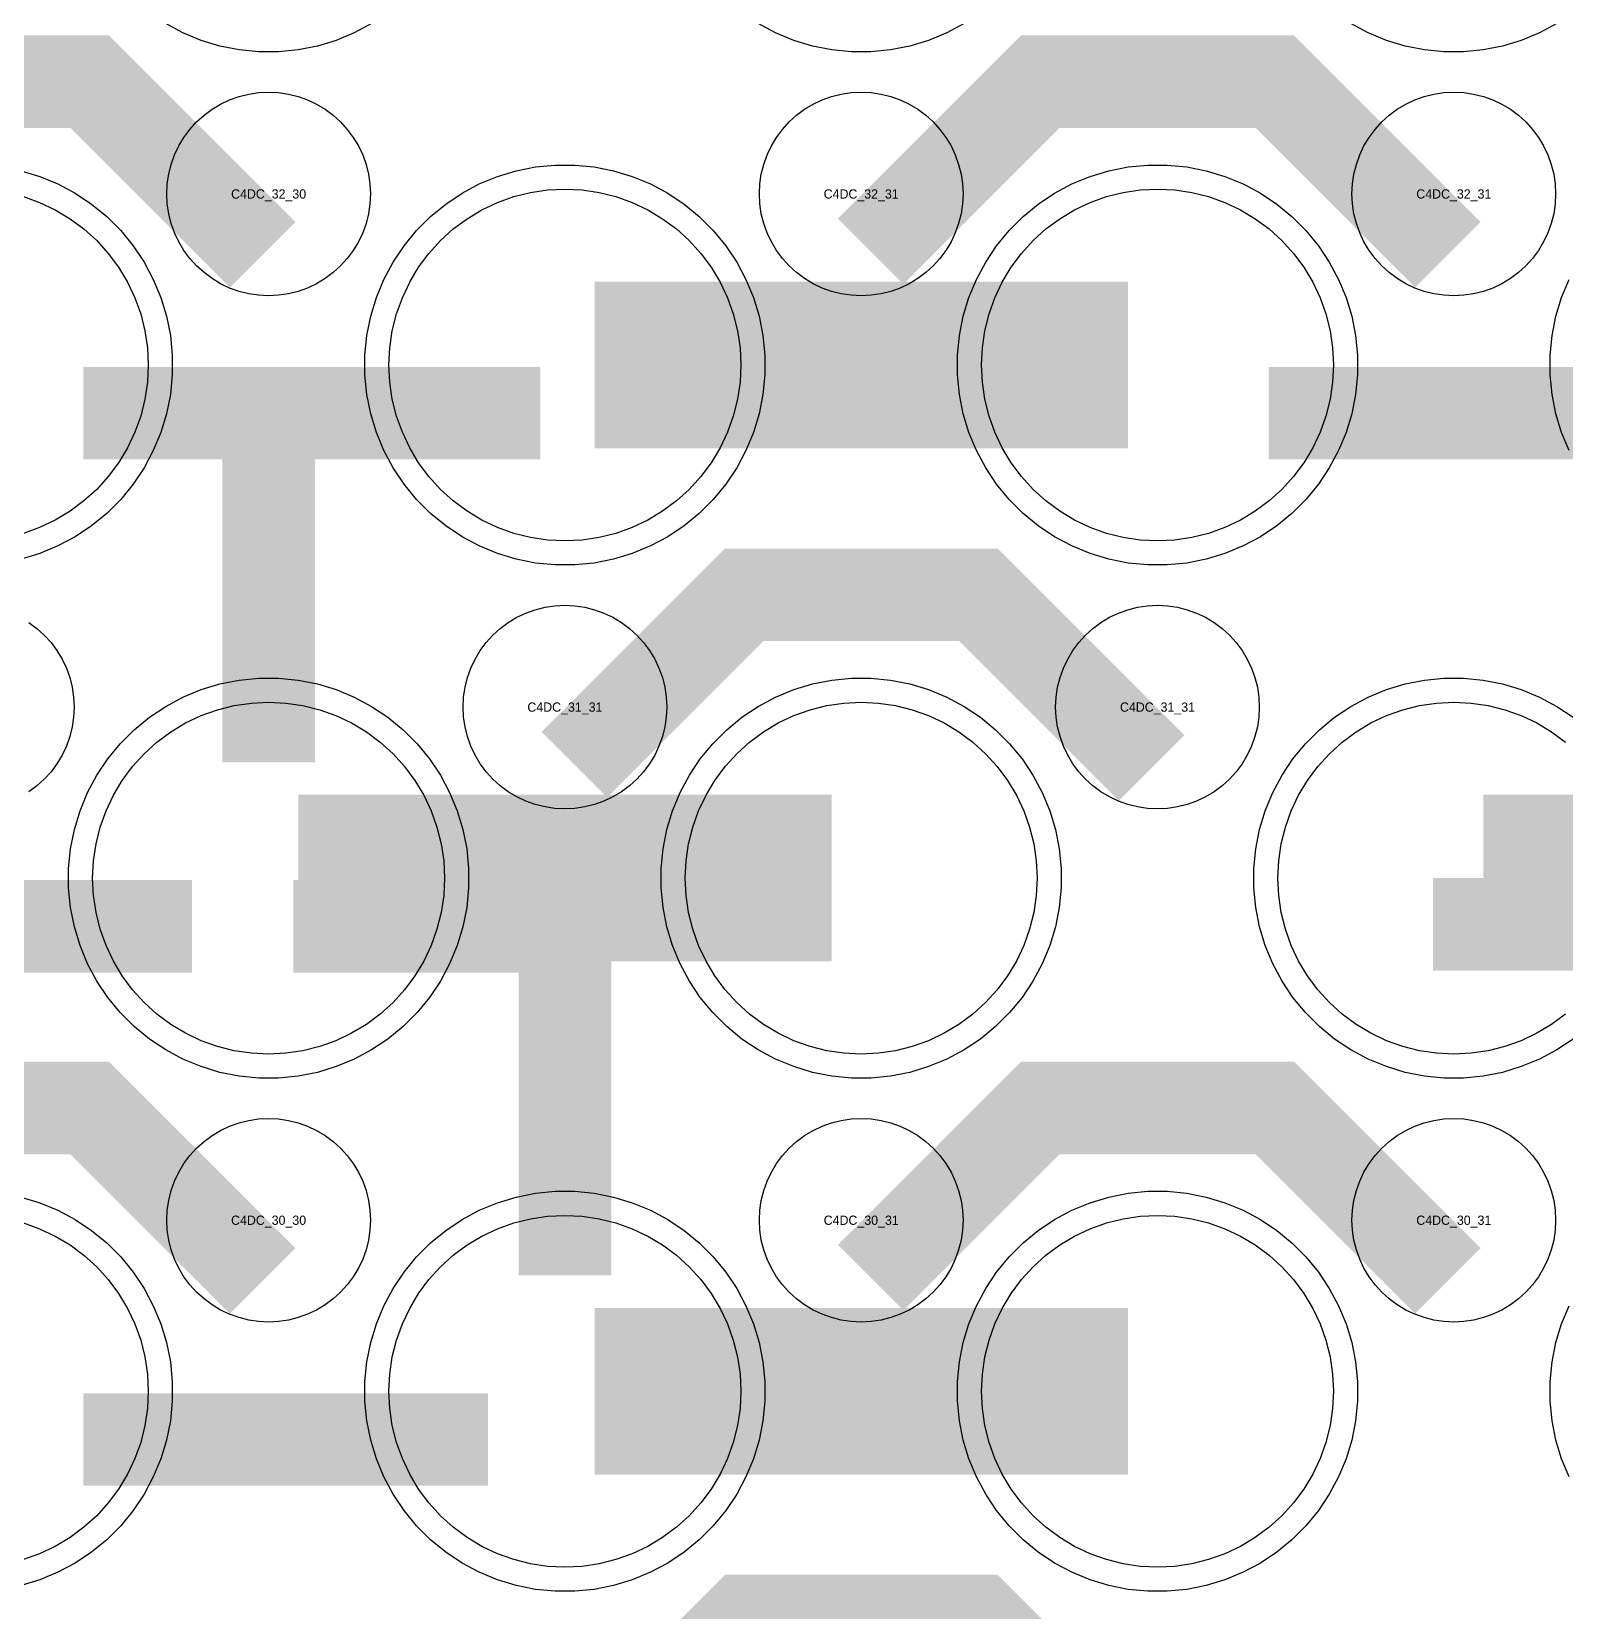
# Model space of a CAD drawing. Extents: x -11880 to 11880, y -14992 to 14992.
# Drawn here: x -2224 to -1809.9, y -10742.1 to -10315.5 of the extents above; entities that cross this region are included whole.
import ezdxf
from ezdxf.enums import TextEntityAlignment as Align

# ---------------------------------------------------------------- set-up
doc = ezdxf.new("R2010")
doc.units = 0
doc.header["$MEASUREMENT"] = 0
for name, color, linetype in [('GDS_775_DT_237', 138, 'CONTINUOUS'), ('RDL1_FS', 34, 'CONTINUOUS'), ('RDL_BS', 160, 'CONTINUOUS')]:
    doc.layers.add(name, color=color, linetype=linetype)

msp = doc.modelspace()

# ---------------------------------------------------------------- linework, layer by layer
at = {"layer": 'RDL1_FS'}
for points in [[(-2226.209, -10360.051), (-2221.819, -10361.623), (-2217.605, -10363.615), (-2213.605, -10366.013), (-2209.86, -10368.791), (-2206.406, -10371.921), (-2203.276, -10375.375), (-2200.498, -10379.12), (-2198.1, -10383.12), (-2196.108, -10387.334), (-2194.536, -10391.724), (-2193.404, -10396.247), (-2192.72, -10400.858), (-2192.491, -10405.515), (-2192.72, -10410.172), (-2193.404, -10414.783), (-2194.536, -10419.306), (-2196.108, -10423.696), (-2198.1, -10427.91), (-2200.498, -10431.91), (-2203.276, -10435.655), (-2206.406, -10439.109), (-2209.86, -10442.239), (-2213.605, -10445.017), (-2217.605, -10447.415), (-2221.819, -10449.407), (-2226.209, -10450.979)], [(-1809.86, -10580.804), (-1813.605, -10583.582), (-1817.605, -10585.98), (-1821.819, -10587.972), (-1826.209, -10589.544), (-1830.732, -10590.676), (-1835.343, -10591.36), (-1840, -10591.589), (-1844.657, -10591.36), (-1849.268, -10590.676), (-1853.791, -10589.544), (-1858.181, -10587.972), (-1862.395, -10585.98), (-1866.395, -10583.582), (-1870.14, -10580.804), (-1873.594, -10577.674), (-1876.724, -10574.22), (-1879.502, -10570.475), (-1881.9, -10566.475), (-1883.892, -10562.261), (-1885.464, -10557.871), (-1886.596, -10553.348), (-1887.28, -10548.737), (-1887.509, -10544.08), (-1887.28, -10539.423), (-1886.596, -10534.812), (-1885.464, -10530.289), (-1883.892, -10525.899), (-1881.9, -10521.685), (-1879.502, -10517.685), (-1876.724, -10513.94), (-1873.594, -10510.486), (-1870.14, -10507.356), (-1866.395, -10504.578), (-1862.395, -10502.18), (-1858.181, -10500.188), (-1853.791, -10498.616), (-1849.268, -10497.484), (-1844.657, -10496.8), (-1840, -10496.571), (-1835.343, -10496.8), (-1830.732, -10497.484), (-1826.209, -10498.616), (-1821.819, -10500.188), (-1817.605, -10502.18), (-1813.605, -10504.578), (-1809.86, -10507.356)], [(-2226.209, -10637.176), (-2221.819, -10638.748), (-2217.605, -10640.74), (-2213.605, -10643.138), (-2209.86, -10645.916), (-2206.406, -10649.046), (-2203.276, -10652.5), (-2200.498, -10656.245), (-2198.1, -10660.245), (-2196.108, -10664.459), (-2194.536, -10668.849), (-2193.404, -10673.372), (-2192.72, -10677.983), (-2192.491, -10682.64), (-2192.72, -10687.297), (-2193.404, -10691.908), (-2194.536, -10696.431), (-2196.108, -10700.821), (-2198.1, -10705.035), (-2200.498, -10709.035), (-2203.276, -10712.78), (-2206.406, -10716.234), (-2209.86, -10719.364), (-2213.605, -10722.142), (-2217.605, -10724.54), (-2221.819, -10726.532), (-2226.209, -10728.104)]]:
    msp.add_lwpolyline(points, dxfattribs=at)
for points in [[(-2080, -10453.024), (-2084.657, -10452.795), (-2089.268, -10452.111), (-2093.791, -10450.979), (-2098.181, -10449.407), (-2102.395, -10447.415), (-2106.395, -10445.017), (-2110.14, -10442.239), (-2113.594, -10439.109), (-2116.724, -10435.655), (-2119.502, -10431.91), (-2121.9, -10427.91), (-2123.892, -10423.696), (-2125.464, -10419.306), (-2126.596, -10414.783), (-2127.28, -10410.172), (-2127.509, -10405.515), (-2127.28, -10400.858), (-2126.596, -10396.247), (-2125.464, -10391.724), (-2123.892, -10387.334), (-2121.9, -10383.12), (-2119.502, -10379.12), (-2116.724, -10375.375), (-2113.594, -10371.921), (-2110.14, -10368.791), (-2106.395, -10366.013), (-2102.395, -10363.615), (-2098.181, -10361.623), (-2093.791, -10360.051), (-2089.268, -10358.919), (-2084.657, -10358.235), (-2080, -10358.006), (-2075.343, -10358.235), (-2070.732, -10358.919), (-2066.209, -10360.051), (-2061.819, -10361.623), (-2057.605, -10363.615), (-2053.605, -10366.013), (-2049.86, -10368.791), (-2046.406, -10371.921), (-2043.276, -10375.375), (-2040.498, -10379.12), (-2038.1, -10383.12), (-2036.108, -10387.334), (-2034.536, -10391.724), (-2033.404, -10396.247), (-2032.72, -10400.858), (-2032.491, -10405.515), (-2032.72, -10410.172), (-2033.404, -10414.783), (-2034.536, -10419.306), (-2036.108, -10423.696), (-2038.1, -10427.91), (-2040.498, -10431.91), (-2043.276, -10435.655), (-2046.406, -10439.109), (-2049.86, -10442.239), (-2053.605, -10445.017), (-2057.605, -10447.415), (-2061.819, -10449.407), (-2066.209, -10450.979), (-2070.732, -10452.111), (-2075.343, -10452.795)], [(-1920, -10453.024), (-1924.657, -10452.795), (-1929.268, -10452.111), (-1933.791, -10450.979), (-1938.181, -10449.407), (-1942.395, -10447.415), (-1946.395, -10445.017), (-1950.14, -10442.239), (-1953.594, -10439.109), (-1956.724, -10435.655), (-1959.502, -10431.91), (-1961.9, -10427.91), (-1963.892, -10423.696), (-1965.464, -10419.306), (-1966.596, -10414.783), (-1967.28, -10410.172), (-1967.509, -10405.515), (-1967.28, -10400.858), (-1966.596, -10396.247), (-1965.464, -10391.724), (-1963.892, -10387.334), (-1961.9, -10383.12), (-1959.502, -10379.12), (-1956.724, -10375.375), (-1953.594, -10371.921), (-1950.14, -10368.791), (-1946.395, -10366.013), (-1942.395, -10363.615), (-1938.181, -10361.623), (-1933.791, -10360.051), (-1929.268, -10358.919), (-1924.657, -10358.235), (-1920, -10358.006), (-1915.343, -10358.235), (-1910.732, -10358.919), (-1906.209, -10360.051), (-1901.819, -10361.623), (-1897.605, -10363.615), (-1893.605, -10366.013), (-1889.86, -10368.791), (-1886.406, -10371.921), (-1883.276, -10375.375), (-1880.498, -10379.12), (-1878.1, -10383.12), (-1876.108, -10387.334), (-1874.536, -10391.724), (-1873.404, -10396.247), (-1872.72, -10400.858), (-1872.491, -10405.515), (-1872.72, -10410.172), (-1873.404, -10414.783), (-1874.536, -10419.306), (-1876.108, -10423.696), (-1878.1, -10427.91), (-1880.498, -10431.91), (-1883.276, -10435.655), (-1886.406, -10439.109), (-1889.86, -10442.239), (-1893.605, -10445.017), (-1897.605, -10447.415), (-1901.819, -10449.407), (-1906.209, -10450.979), (-1910.732, -10452.111), (-1915.343, -10452.795)], [(-2160, -10591.589), (-2164.657, -10591.36), (-2169.268, -10590.676), (-2173.791, -10589.544), (-2178.181, -10587.972), (-2182.395, -10585.98), (-2186.395, -10583.582), (-2190.14, -10580.804), (-2193.594, -10577.674), (-2196.724, -10574.22), (-2199.502, -10570.475), (-2201.9, -10566.475), (-2203.892, -10562.261), (-2205.464, -10557.871), (-2206.596, -10553.348), (-2207.28, -10548.737), (-2207.509, -10544.08), (-2207.28, -10539.423), (-2206.596, -10534.812), (-2205.464, -10530.289), (-2203.892, -10525.899), (-2201.9, -10521.685), (-2199.502, -10517.685), (-2196.724, -10513.94), (-2193.594, -10510.486), (-2190.14, -10507.356), (-2186.395, -10504.578), (-2182.395, -10502.18), (-2178.181, -10500.188), (-2173.791, -10498.616), (-2169.268, -10497.484), (-2164.657, -10496.8), (-2160, -10496.571), (-2155.343, -10496.8), (-2150.732, -10497.484), (-2146.209, -10498.616), (-2141.819, -10500.188), (-2137.605, -10502.18), (-2133.605, -10504.578), (-2129.86, -10507.356), (-2126.406, -10510.486), (-2123.276, -10513.94), (-2120.498, -10517.685), (-2118.1, -10521.685), (-2116.108, -10525.899), (-2114.536, -10530.289), (-2113.404, -10534.812), (-2112.72, -10539.423), (-2112.491, -10544.08), (-2112.72, -10548.737), (-2113.404, -10553.348), (-2114.536, -10557.871), (-2116.108, -10562.261), (-2118.1, -10566.475), (-2120.498, -10570.475), (-2123.276, -10574.22), (-2126.406, -10577.674), (-2129.86, -10580.804), (-2133.605, -10583.582), (-2137.605, -10585.98), (-2141.819, -10587.972), (-2146.209, -10589.544), (-2150.732, -10590.676), (-2155.343, -10591.36)], [(-2000, -10591.589), (-2004.657, -10591.36), (-2009.268, -10590.676), (-2013.791, -10589.544), (-2018.181, -10587.972), (-2022.395, -10585.98), (-2026.395, -10583.582), (-2030.14, -10580.804), (-2033.594, -10577.674), (-2036.724, -10574.22), (-2039.502, -10570.475), (-2041.9, -10566.475), (-2043.892, -10562.261), (-2045.464, -10557.871), (-2046.596, -10553.348), (-2047.28, -10548.737), (-2047.509, -10544.08), (-2047.28, -10539.423), (-2046.596, -10534.812), (-2045.464, -10530.289), (-2043.892, -10525.899), (-2041.9, -10521.685), (-2039.502, -10517.685), (-2036.724, -10513.94), (-2033.594, -10510.486), (-2030.14, -10507.356), (-2026.395, -10504.578), (-2022.395, -10502.18), (-2018.181, -10500.188), (-2013.791, -10498.616), (-2009.268, -10497.484), (-2004.657, -10496.8), (-2000, -10496.571), (-1995.343, -10496.8), (-1990.732, -10497.484), (-1986.209, -10498.616), (-1981.819, -10500.188), (-1977.605, -10502.18), (-1973.605, -10504.578), (-1969.86, -10507.356), (-1966.406, -10510.486), (-1963.276, -10513.94), (-1960.498, -10517.685), (-1958.1, -10521.685), (-1956.108, -10525.899), (-1954.536, -10530.289), (-1953.404, -10534.812), (-1952.72, -10539.423), (-1952.491, -10544.08), (-1952.72, -10548.737), (-1953.404, -10553.348), (-1954.536, -10557.871), (-1956.108, -10562.261), (-1958.1, -10566.475), (-1960.498, -10570.475), (-1963.276, -10574.22), (-1966.406, -10577.674), (-1969.86, -10580.804), (-1973.605, -10583.582), (-1977.605, -10585.98), (-1981.819, -10587.972), (-1986.209, -10589.544), (-1990.732, -10590.676), (-1995.343, -10591.36)], [(-2080, -10730.149), (-2084.657, -10729.92), (-2089.268, -10729.236), (-2093.791, -10728.104), (-2098.181, -10726.532), (-2102.395, -10724.54), (-2106.395, -10722.142), (-2110.14, -10719.364), (-2113.594, -10716.234), (-2116.724, -10712.78), (-2119.502, -10709.035), (-2121.9, -10705.035), (-2123.892, -10700.821), (-2125.464, -10696.431), (-2126.596, -10691.908), (-2127.28, -10687.297), (-2127.509, -10682.64), (-2127.28, -10677.983), (-2126.596, -10673.372), (-2125.464, -10668.849), (-2123.892, -10664.459), (-2121.9, -10660.245), (-2119.502, -10656.245), (-2116.724, -10652.5), (-2113.594, -10649.046), (-2110.14, -10645.916), (-2106.395, -10643.138), (-2102.395, -10640.74), (-2098.181, -10638.748), (-2093.791, -10637.176), (-2089.268, -10636.044), (-2084.657, -10635.36), (-2080, -10635.131), (-2075.343, -10635.36), (-2070.732, -10636.044), (-2066.209, -10637.176), (-2061.819, -10638.748), (-2057.605, -10640.74), (-2053.605, -10643.138), (-2049.86, -10645.916), (-2046.406, -10649.046), (-2043.276, -10652.5), (-2040.498, -10656.245), (-2038.1, -10660.245), (-2036.108, -10664.459), (-2034.536, -10668.849), (-2033.404, -10673.372), (-2032.72, -10677.983), (-2032.491, -10682.64), (-2032.72, -10687.297), (-2033.404, -10691.908), (-2034.536, -10696.431), (-2036.108, -10700.821), (-2038.1, -10705.035), (-2040.498, -10709.035), (-2043.276, -10712.78), (-2046.406, -10716.234), (-2049.86, -10719.364), (-2053.605, -10722.142), (-2057.605, -10724.54), (-2061.819, -10726.532), (-2066.209, -10728.104), (-2070.732, -10729.236), (-2075.343, -10729.92)], [(-1920, -10730.149), (-1924.657, -10729.92), (-1929.268, -10729.236), (-1933.791, -10728.104), (-1938.181, -10726.532), (-1942.395, -10724.54), (-1946.395, -10722.142), (-1950.14, -10719.364), (-1953.594, -10716.234), (-1956.724, -10712.78), (-1959.502, -10709.035), (-1961.9, -10705.035), (-1963.892, -10700.821), (-1965.464, -10696.431), (-1966.596, -10691.908), (-1967.28, -10687.297), (-1967.509, -10682.64), (-1967.28, -10677.983), (-1966.596, -10673.372), (-1965.464, -10668.849), (-1963.892, -10664.459), (-1961.9, -10660.245), (-1959.502, -10656.245), (-1956.724, -10652.5), (-1953.594, -10649.046), (-1950.14, -10645.916), (-1946.395, -10643.138), (-1942.395, -10640.74), (-1938.181, -10638.748), (-1933.791, -10637.176), (-1929.268, -10636.044), (-1924.657, -10635.36), (-1920, -10635.131), (-1915.343, -10635.36), (-1910.732, -10636.044), (-1906.209, -10637.176), (-1901.819, -10638.748), (-1897.605, -10640.74), (-1893.605, -10643.138), (-1889.86, -10645.916), (-1886.406, -10649.046), (-1883.276, -10652.5), (-1880.498, -10656.245), (-1878.1, -10660.245), (-1876.108, -10664.459), (-1874.536, -10668.849), (-1873.404, -10673.372), (-1872.72, -10677.983), (-1872.491, -10682.64), (-1872.72, -10687.297), (-1873.404, -10691.908), (-1874.536, -10696.431), (-1876.108, -10700.821), (-1878.1, -10705.035), (-1880.498, -10709.035), (-1883.276, -10712.78), (-1886.406, -10716.234), (-1889.86, -10719.364), (-1893.605, -10722.142), (-1897.605, -10724.54), (-1901.819, -10726.532), (-1906.209, -10728.104), (-1910.732, -10729.236), (-1915.343, -10729.92)]]:
    msp.add_lwpolyline(points, close=True, dxfattribs=at)
for points in [[(-2071.998, -10405.515, 45, 45, 0), (-1999.998, -10405.515, 45, 45, 0)], [(-1999.998, -10405.515, 45, 45, 0), (-1927.998, -10405.515, 45, 45, 0)], [(-2151.998, -10544.08, 45, 45, 0), (-2079.998, -10544.08, 45, 45, 0)], [(-2079.998, -10544.08, 45, 45, 0), (-2007.998, -10544.08, 45, 45, 0)], [(-1831.998, -10544.08, 45, 45, 0), (-1759.998, -10544.08, 45, 45, 0)], [(-2071.998, -10682.64, 45, 45, 0), (-1999.998, -10682.64, 45, 45, 0)], [(-1999.998, -10682.64, 45, 45, 0), (-1927.998, -10682.64, 45, 45, 0)]]:
    msp.add_lwpolyline(points, format="xyseb", dxfattribs=at)
at = {"layer": 'RDL_BS'}
for points in [[(-2132.223, -10313.333), (-2136.885, -10315.825), (-2141.795, -10317.856), (-2146.835, -10319.387), (-2152.062, -10320.433), (-2157.356, -10320.95), (-2162.644, -10320.95), (-2167.938, -10320.433), (-2173.165, -10319.387), (-2178.205, -10317.856), (-2183.115, -10315.825), (-2187.777, -10313.333)], [(-1972.223, -10313.333), (-1976.885, -10315.825), (-1981.795, -10317.856), (-1986.835, -10319.387), (-1992.062, -10320.433), (-1997.356, -10320.95), (-2002.644, -10320.95), (-2007.938, -10320.433), (-2013.165, -10319.387), (-2018.205, -10317.856), (-2023.115, -10315.825), (-2027.777, -10313.333)], [(-1812.223, -10313.333), (-1816.885, -10315.825), (-1821.795, -10317.856), (-1826.835, -10319.387), (-1832.062, -10320.433), (-1837.356, -10320.95), (-1842.644, -10320.95), (-1847.938, -10320.433), (-1853.165, -10319.387), (-1858.205, -10317.856), (-1863.115, -10315.825), (-1867.777, -10313.333)], [(-2226.835, -10353.078), (-2221.795, -10354.609), (-2216.885, -10356.64), (-2212.223, -10359.132), (-2207.809, -10362.079), (-2203.708, -10365.441), (-2199.926, -10369.223), (-2196.564, -10373.324), (-2193.617, -10377.738), (-2191.125, -10382.4), (-2189.094, -10387.31), (-2187.563, -10392.35), (-2186.517, -10397.577), (-2186, -10402.871), (-2186, -10408.159), (-2186.517, -10413.453), (-2187.563, -10418.68), (-2189.094, -10423.72), (-2191.125, -10428.63), (-2193.617, -10433.292), (-2196.564, -10437.706), (-2199.926, -10441.807), (-2203.708, -10445.589), (-2207.809, -10448.951), (-2212.223, -10451.898), (-2216.885, -10454.39), (-2221.795, -10456.421), (-2226.835, -10457.952)], [(-1808.875, -10428.63), (-1810.906, -10423.72), (-1812.437, -10418.68), (-1813.483, -10413.453), (-1814, -10408.159), (-1814, -10402.871), (-1813.483, -10397.577), (-1812.437, -10392.35), (-1810.906, -10387.31), (-1808.875, -10382.4)], [(-2224.72, -10475.035), (-2222.557, -10476.638), (-2220.558, -10478.45), (-2218.746, -10480.449), (-2217.143, -10482.612), (-2215.75, -10484.936), (-2214.598, -10487.373), (-2213.691, -10489.908), (-2213.034, -10492.527), (-2212.638, -10495.199), (-2212.506, -10497.892), (-2212.638, -10500.585), (-2213.034, -10503.257), (-2213.691, -10505.876), (-2214.598, -10508.411), (-2215.75, -10510.848), (-2217.143, -10513.172), (-2218.746, -10515.335), (-2220.558, -10517.334), (-2222.557, -10519.146), (-2224.72, -10520.749)], [(-1807.809, -10587.516), (-1812.223, -10590.463), (-1816.885, -10592.955), (-1821.795, -10594.986), (-1826.835, -10596.517), (-1832.062, -10597.563), (-1837.356, -10598.08), (-1842.644, -10598.08), (-1847.938, -10597.563), (-1853.165, -10596.517), (-1858.205, -10594.986), (-1863.115, -10592.955), (-1867.777, -10590.463), (-1872.191, -10587.516), (-1876.292, -10584.154), (-1880.074, -10580.372), (-1883.436, -10576.271), (-1886.383, -10571.857), (-1888.875, -10567.195), (-1890.906, -10562.285), (-1892.437, -10557.245), (-1893.483, -10552.018), (-1894, -10546.724), (-1894, -10541.436), (-1893.483, -10536.142), (-1892.437, -10530.915), (-1890.906, -10525.875), (-1888.875, -10520.965), (-1886.383, -10516.303), (-1883.436, -10511.889), (-1880.074, -10507.788), (-1876.292, -10504.006), (-1872.191, -10500.644), (-1867.777, -10497.697), (-1863.115, -10495.205), (-1858.205, -10493.174), (-1853.165, -10491.643), (-1847.938, -10490.597), (-1842.644, -10490.08), (-1837.356, -10490.08), (-1832.062, -10490.597), (-1826.835, -10491.643), (-1821.795, -10493.174), (-1816.885, -10495.205), (-1812.223, -10497.697), (-1807.809, -10500.644)], [(-2226.835, -10630.203), (-2221.795, -10631.734), (-2216.885, -10633.765), (-2212.223, -10636.257), (-2207.809, -10639.204), (-2203.708, -10642.566), (-2199.926, -10646.348), (-2196.564, -10650.449), (-2193.617, -10654.863), (-2191.125, -10659.525), (-2189.094, -10664.435), (-2187.563, -10669.475), (-2186.517, -10674.702), (-2186, -10679.996), (-2186, -10685.284), (-2186.517, -10690.578), (-2187.563, -10695.805), (-2189.094, -10700.845), (-2191.125, -10705.755), (-2193.617, -10710.417), (-2196.564, -10714.831), (-2199.926, -10718.932), (-2203.708, -10722.714), (-2207.809, -10726.076), (-2212.223, -10729.023), (-2216.885, -10731.515), (-2221.795, -10733.546), (-2226.835, -10735.077)], [(-1808.875, -10705.755), (-1810.906, -10700.845), (-1812.437, -10695.805), (-1813.483, -10690.578), (-1814, -10685.284), (-1814, -10679.996), (-1813.483, -10674.702), (-1812.437, -10669.475), (-1810.906, -10664.435), (-1808.875, -10659.525)]]:
    msp.add_lwpolyline(points, dxfattribs=at)
for points in [[(-2161.599, -10375.728, 25, 25, 0), (-2208.313, -10329.014, 25, 25, 0), (-2238.071, -10329.014, 25, 25, 0)], [(-1997.438, -10374.829, 25, 25, 0), (-1951.623, -10329.014, 25, 25, 0), (-1918.07, -10329.014, 25, 25, 0)], [(-1841.599, -10375.728, 25, 25, 0), (-1888.313, -10329.014, 25, 25, 0), (-1918.071, -10329.014, 25, 25, 0)], [(-2160, -10512.805, 25, 25, 0), (-2160, -10406.028, 25, 25, 0)], [(-2209.984, -10418.528, 25, 25, 0), (-2100.719, -10418.528, 25, 25, 0)], [(-2172.5, -10418.528, 25, 25, 0), (-2086.667, -10418.528, 25, 25, 0)], [(-2132.944, -10418.528, 25, 25, 0), (-2091.74, -10418.528, 25, 25, 0)], [(-1889.984, -10418.528, 25, 25, 0), (-1780.719, -10418.528, 25, 25, 0)], [(-2160, -10436.497, 25, 25, 0), (-2160, -10482.117, 25, 25, 0)], [(-2077.438, -10513.394, 25, 25, 0), (-2031.623, -10467.579, 25, 25, 0), (-1998.07, -10467.579, 25, 25, 0)], [(-1921.599, -10514.293, 25, 25, 0), (-1968.313, -10467.579, 25, 25, 0), (-1998.071, -10467.579, 25, 25, 0)], [(-2080, -10651.37, 25, 25, 0), (-2080, -10544.593, 25, 25, 0)], [(-2289.984, -10557.093, 25, 25, 0), (-2180.719, -10557.093, 25, 25, 0)], [(-2067.5, -10557.093, 25, 25, 0), (-2153.333, -10557.093, 25, 25, 0)], [(-2107.056, -10557.093, 25, 25, 0), (-2148.26, -10557.093, 25, 25, 0)], [(-1845.603, -10556.58, 25, 25, 0), (-1667.5, -10556.58, 25, 25, 0)], [(-2080, -10575.062, 25, 25, 0), (-2080, -10620.682, 25, 25, 0)], [(-2161.599, -10652.853, 25, 25, 0), (-2208.313, -10606.139, 25, 25, 0), (-2238.071, -10606.139, 25, 25, 0)], [(-1997.438, -10651.954, 25, 25, 0), (-1951.623, -10606.139, 25, 25, 0), (-1918.07, -10606.139, 25, 25, 0)], [(-1841.599, -10652.853, 25, 25, 0), (-1888.313, -10606.139, 25, 25, 0), (-1918.071, -10606.139, 25, 25, 0)], [(-2209.984, -10695.653, 25, 25, 0), (-2100.719, -10695.653, 25, 25, 0)], [(-2077.438, -10790.519, 25, 25, 0), (-2031.623, -10744.704, 25, 25, 0), (-1998.07, -10744.704, 25, 25, 0)], [(-1921.599, -10791.418, 25, 25, 0), (-1968.313, -10744.704, 25, 25, 0), (-1998.071, -10744.704, 25, 25, 0)]]:
    msp.add_lwpolyline(points, format="xyseb", dxfattribs=at)
for points in [[(-2160, -10386.821), (-2162.693, -10386.689), (-2165.365, -10386.293), (-2167.984, -10385.636), (-2170.519, -10384.729), (-2172.956, -10383.577), (-2175.28, -10382.184), (-2177.443, -10380.581), (-2179.442, -10378.769), (-2181.254, -10376.77), (-2182.857, -10374.607), (-2184.25, -10372.283), (-2185.402, -10369.846), (-2186.309, -10367.311), (-2186.966, -10364.692), (-2187.362, -10362.02), (-2187.494, -10359.327), (-2187.362, -10356.634), (-2186.966, -10353.962), (-2186.309, -10351.343), (-2185.402, -10348.808), (-2184.25, -10346.371), (-2182.857, -10344.047), (-2181.254, -10341.884), (-2179.442, -10339.885), (-2177.443, -10338.073), (-2175.28, -10336.47), (-2172.956, -10335.077), (-2170.519, -10333.925), (-2167.984, -10333.018), (-2165.365, -10332.361), (-2162.693, -10331.965), (-2160, -10331.833), (-2157.307, -10331.965), (-2154.635, -10332.361), (-2152.016, -10333.018), (-2149.481, -10333.925), (-2147.044, -10335.077), (-2144.72, -10336.47), (-2142.557, -10338.073), (-2140.558, -10339.885), (-2138.746, -10341.884), (-2137.143, -10344.047), (-2135.75, -10346.371), (-2134.598, -10348.808), (-2133.691, -10351.343), (-2133.034, -10353.962), (-2132.638, -10356.634), (-2132.506, -10359.327), (-2132.638, -10362.02), (-2133.034, -10364.692), (-2133.691, -10367.311), (-2134.598, -10369.846), (-2135.75, -10372.283), (-2137.143, -10374.607), (-2138.746, -10376.77), (-2140.558, -10378.769), (-2142.557, -10380.581), (-2144.72, -10382.184), (-2147.044, -10383.577), (-2149.481, -10384.729), (-2152.016, -10385.636), (-2154.635, -10386.293), (-2157.307, -10386.689)], [(-2000, -10386.821), (-2002.693, -10386.689), (-2005.365, -10386.293), (-2007.984, -10385.636), (-2010.519, -10384.729), (-2012.956, -10383.577), (-2015.28, -10382.184), (-2017.443, -10380.581), (-2019.442, -10378.769), (-2021.254, -10376.77), (-2022.857, -10374.607), (-2024.25, -10372.283), (-2025.402, -10369.846), (-2026.309, -10367.311), (-2026.966, -10364.692), (-2027.362, -10362.02), (-2027.494, -10359.327), (-2027.362, -10356.634), (-2026.966, -10353.962), (-2026.309, -10351.343), (-2025.402, -10348.808), (-2024.25, -10346.371), (-2022.857, -10344.047), (-2021.254, -10341.884), (-2019.442, -10339.885), (-2017.443, -10338.073), (-2015.28, -10336.47), (-2012.956, -10335.077), (-2010.519, -10333.925), (-2007.984, -10333.018), (-2005.365, -10332.361), (-2002.693, -10331.965), (-2000, -10331.833), (-1997.307, -10331.965), (-1994.635, -10332.361), (-1992.016, -10333.018), (-1989.481, -10333.925), (-1987.044, -10335.077), (-1984.72, -10336.47), (-1982.557, -10338.073), (-1980.558, -10339.885), (-1978.746, -10341.884), (-1977.143, -10344.047), (-1975.75, -10346.371), (-1974.598, -10348.808), (-1973.691, -10351.343), (-1973.034, -10353.962), (-1972.638, -10356.634), (-1972.506, -10359.327), (-1972.638, -10362.02), (-1973.034, -10364.692), (-1973.691, -10367.311), (-1974.598, -10369.846), (-1975.75, -10372.283), (-1977.143, -10374.607), (-1978.746, -10376.77), (-1980.558, -10378.769), (-1982.557, -10380.581), (-1984.72, -10382.184), (-1987.044, -10383.577), (-1989.481, -10384.729), (-1992.016, -10385.636), (-1994.635, -10386.293), (-1997.307, -10386.689)], [(-1840, -10386.821), (-1842.693, -10386.689), (-1845.365, -10386.293), (-1847.984, -10385.636), (-1850.519, -10384.729), (-1852.956, -10383.577), (-1855.28, -10382.184), (-1857.443, -10380.581), (-1859.442, -10378.769), (-1861.254, -10376.77), (-1862.857, -10374.607), (-1864.25, -10372.283), (-1865.402, -10369.846), (-1866.309, -10367.311), (-1866.966, -10364.692), (-1867.362, -10362.02), (-1867.494, -10359.327), (-1867.362, -10356.634), (-1866.966, -10353.962), (-1866.309, -10351.343), (-1865.402, -10348.808), (-1864.25, -10346.371), (-1862.857, -10344.047), (-1861.254, -10341.884), (-1859.442, -10339.885), (-1857.443, -10338.073), (-1855.28, -10336.47), (-1852.956, -10335.077), (-1850.519, -10333.925), (-1847.984, -10333.018), (-1845.365, -10332.361), (-1842.693, -10331.965), (-1840, -10331.833), (-1837.307, -10331.965), (-1834.635, -10332.361), (-1832.016, -10333.018), (-1829.481, -10333.925), (-1827.044, -10335.077), (-1824.72, -10336.47), (-1822.557, -10338.073), (-1820.558, -10339.885), (-1818.746, -10341.884), (-1817.143, -10344.047), (-1815.75, -10346.371), (-1814.598, -10348.808), (-1813.691, -10351.343), (-1813.034, -10353.962), (-1812.638, -10356.634), (-1812.506, -10359.327), (-1812.638, -10362.02), (-1813.034, -10364.692), (-1813.691, -10367.311), (-1814.598, -10369.846), (-1815.75, -10372.283), (-1817.143, -10374.607), (-1818.746, -10376.77), (-1820.558, -10378.769), (-1822.557, -10380.581), (-1824.72, -10382.184), (-1827.044, -10383.577), (-1829.481, -10384.729), (-1832.016, -10385.636), (-1834.635, -10386.293), (-1837.307, -10386.689)], [(-2082.644, -10459.515), (-2087.938, -10458.998), (-2093.165, -10457.952), (-2098.205, -10456.421), (-2103.115, -10454.39), (-2107.777, -10451.898), (-2112.191, -10448.951), (-2116.292, -10445.589), (-2120.074, -10441.807), (-2123.436, -10437.706), (-2126.383, -10433.292), (-2128.875, -10428.63), (-2130.906, -10423.72), (-2132.437, -10418.68), (-2133.483, -10413.453), (-2134, -10408.159), (-2134, -10402.871), (-2133.483, -10397.577), (-2132.437, -10392.35), (-2130.906, -10387.31), (-2128.875, -10382.4), (-2126.383, -10377.738), (-2123.436, -10373.324), (-2120.074, -10369.223), (-2116.292, -10365.441), (-2112.191, -10362.079), (-2107.777, -10359.132), (-2103.115, -10356.64), (-2098.205, -10354.609), (-2093.165, -10353.078), (-2087.938, -10352.032), (-2082.644, -10351.515), (-2077.356, -10351.515), (-2072.062, -10352.032), (-2066.835, -10353.078), (-2061.795, -10354.609), (-2056.885, -10356.64), (-2052.223, -10359.132), (-2047.809, -10362.079), (-2043.708, -10365.441), (-2039.926, -10369.223), (-2036.564, -10373.324), (-2033.617, -10377.738), (-2031.125, -10382.4), (-2029.094, -10387.31), (-2027.563, -10392.35), (-2026.517, -10397.577), (-2026, -10402.871), (-2026, -10408.159), (-2026.517, -10413.453), (-2027.563, -10418.68), (-2029.094, -10423.72), (-2031.125, -10428.63), (-2033.617, -10433.292), (-2036.564, -10437.706), (-2039.926, -10441.807), (-2043.708, -10445.589), (-2047.809, -10448.951), (-2052.223, -10451.898), (-2056.885, -10454.39), (-2061.795, -10456.421), (-2066.835, -10457.952), (-2072.062, -10458.998), (-2077.356, -10459.515)], [(-1922.644, -10459.515), (-1927.938, -10458.998), (-1933.165, -10457.952), (-1938.205, -10456.421), (-1943.115, -10454.39), (-1947.777, -10451.898), (-1952.191, -10448.951), (-1956.292, -10445.589), (-1960.074, -10441.807), (-1963.436, -10437.706), (-1966.383, -10433.292), (-1968.875, -10428.63), (-1970.906, -10423.72), (-1972.437, -10418.68), (-1973.483, -10413.453), (-1974, -10408.159), (-1974, -10402.871), (-1973.483, -10397.577), (-1972.437, -10392.35), (-1970.906, -10387.31), (-1968.875, -10382.4), (-1966.383, -10377.738), (-1963.436, -10373.324), (-1960.074, -10369.223), (-1956.292, -10365.441), (-1952.191, -10362.079), (-1947.777, -10359.132), (-1943.115, -10356.64), (-1938.205, -10354.609), (-1933.165, -10353.078), (-1927.938, -10352.032), (-1922.644, -10351.515), (-1917.356, -10351.515), (-1912.062, -10352.032), (-1906.835, -10353.078), (-1901.795, -10354.609), (-1896.885, -10356.64), (-1892.223, -10359.132), (-1887.809, -10362.079), (-1883.708, -10365.441), (-1879.926, -10369.223), (-1876.564, -10373.324), (-1873.617, -10377.738), (-1871.125, -10382.4), (-1869.094, -10387.31), (-1867.563, -10392.35), (-1866.517, -10397.577), (-1866, -10402.871), (-1866, -10408.159), (-1866.517, -10413.453), (-1867.563, -10418.68), (-1869.094, -10423.72), (-1871.125, -10428.63), (-1873.617, -10433.292), (-1876.564, -10437.706), (-1879.926, -10441.807), (-1883.708, -10445.589), (-1887.809, -10448.951), (-1892.223, -10451.898), (-1896.885, -10454.39), (-1901.795, -10456.421), (-1906.835, -10457.952), (-1912.062, -10458.998), (-1917.356, -10459.515)], [(-2080, -10525.386), (-2082.693, -10525.254), (-2085.365, -10524.858), (-2087.984, -10524.201), (-2090.519, -10523.294), (-2092.956, -10522.142), (-2095.28, -10520.749), (-2097.443, -10519.146), (-2099.442, -10517.334), (-2101.254, -10515.335), (-2102.857, -10513.172), (-2104.25, -10510.848), (-2105.402, -10508.411), (-2106.309, -10505.876), (-2106.966, -10503.257), (-2107.362, -10500.585), (-2107.494, -10497.892), (-2107.362, -10495.199), (-2106.966, -10492.527), (-2106.309, -10489.908), (-2105.402, -10487.373), (-2104.25, -10484.936), (-2102.857, -10482.612), (-2101.254, -10480.449), (-2099.442, -10478.45), (-2097.443, -10476.638), (-2095.28, -10475.035), (-2092.956, -10473.642), (-2090.519, -10472.49), (-2087.984, -10471.583), (-2085.365, -10470.926), (-2082.693, -10470.53), (-2080, -10470.398), (-2077.307, -10470.53), (-2074.635, -10470.926), (-2072.016, -10471.583), (-2069.481, -10472.49), (-2067.044, -10473.642), (-2064.72, -10475.035), (-2062.557, -10476.638), (-2060.558, -10478.45), (-2058.746, -10480.449), (-2057.143, -10482.612), (-2055.75, -10484.936), (-2054.598, -10487.373), (-2053.691, -10489.908), (-2053.034, -10492.527), (-2052.638, -10495.199), (-2052.506, -10497.892), (-2052.638, -10500.585), (-2053.034, -10503.257), (-2053.691, -10505.876), (-2054.598, -10508.411), (-2055.75, -10510.848), (-2057.143, -10513.172), (-2058.746, -10515.335), (-2060.558, -10517.334), (-2062.557, -10519.146), (-2064.72, -10520.749), (-2067.044, -10522.142), (-2069.481, -10523.294), (-2072.016, -10524.201), (-2074.635, -10524.858), (-2077.307, -10525.254)], [(-1920, -10525.386), (-1922.693, -10525.254), (-1925.365, -10524.858), (-1927.984, -10524.201), (-1930.519, -10523.294), (-1932.956, -10522.142), (-1935.28, -10520.749), (-1937.443, -10519.146), (-1939.442, -10517.334), (-1941.254, -10515.335), (-1942.857, -10513.172), (-1944.25, -10510.848), (-1945.402, -10508.411), (-1946.309, -10505.876), (-1946.966, -10503.257), (-1947.362, -10500.585), (-1947.494, -10497.892), (-1947.362, -10495.199), (-1946.966, -10492.527), (-1946.309, -10489.908), (-1945.402, -10487.373), (-1944.25, -10484.936), (-1942.857, -10482.612), (-1941.254, -10480.449), (-1939.442, -10478.45), (-1937.443, -10476.638), (-1935.28, -10475.035), (-1932.956, -10473.642), (-1930.519, -10472.49), (-1927.984, -10471.583), (-1925.365, -10470.926), (-1922.693, -10470.53), (-1920, -10470.398), (-1917.307, -10470.53), (-1914.635, -10470.926), (-1912.016, -10471.583), (-1909.481, -10472.49), (-1907.044, -10473.642), (-1904.72, -10475.035), (-1902.557, -10476.638), (-1900.558, -10478.45), (-1898.746, -10480.449), (-1897.143, -10482.612), (-1895.75, -10484.936), (-1894.598, -10487.373), (-1893.691, -10489.908), (-1893.034, -10492.527), (-1892.638, -10495.199), (-1892.506, -10497.892), (-1892.638, -10500.585), (-1893.034, -10503.257), (-1893.691, -10505.876), (-1894.598, -10508.411), (-1895.75, -10510.848), (-1897.143, -10513.172), (-1898.746, -10515.335), (-1900.558, -10517.334), (-1902.557, -10519.146), (-1904.72, -10520.749), (-1907.044, -10522.142), (-1909.481, -10523.294), (-1912.016, -10524.201), (-1914.635, -10524.858), (-1917.307, -10525.254)], [(-2162.644, -10598.08), (-2167.938, -10597.563), (-2173.165, -10596.517), (-2178.205, -10594.986), (-2183.115, -10592.955), (-2187.777, -10590.463), (-2192.191, -10587.516), (-2196.292, -10584.154), (-2200.074, -10580.372), (-2203.436, -10576.271), (-2206.383, -10571.857), (-2208.875, -10567.195), (-2210.906, -10562.285), (-2212.437, -10557.245), (-2213.483, -10552.018), (-2214, -10546.724), (-2214, -10541.436), (-2213.483, -10536.142), (-2212.437, -10530.915), (-2210.906, -10525.875), (-2208.875, -10520.965), (-2206.383, -10516.303), (-2203.436, -10511.889), (-2200.074, -10507.788), (-2196.292, -10504.006), (-2192.191, -10500.644), (-2187.777, -10497.697), (-2183.115, -10495.205), (-2178.205, -10493.174), (-2173.165, -10491.643), (-2167.938, -10490.597), (-2162.644, -10490.08), (-2157.356, -10490.08), (-2152.062, -10490.597), (-2146.835, -10491.643), (-2141.795, -10493.174), (-2136.885, -10495.205), (-2132.223, -10497.697), (-2127.809, -10500.644), (-2123.708, -10504.006), (-2119.926, -10507.788), (-2116.564, -10511.889), (-2113.617, -10516.303), (-2111.125, -10520.965), (-2109.094, -10525.875), (-2107.563, -10530.915), (-2106.517, -10536.142), (-2106, -10541.436), (-2106, -10546.724), (-2106.517, -10552.018), (-2107.563, -10557.245), (-2109.094, -10562.285), (-2111.125, -10567.195), (-2113.617, -10571.857), (-2116.564, -10576.271), (-2119.926, -10580.372), (-2123.708, -10584.154), (-2127.809, -10587.516), (-2132.223, -10590.463), (-2136.885, -10592.955), (-2141.795, -10594.986), (-2146.835, -10596.517), (-2152.062, -10597.563), (-2157.356, -10598.08)], [(-2002.644, -10598.08), (-2007.938, -10597.563), (-2013.165, -10596.517), (-2018.205, -10594.986), (-2023.115, -10592.955), (-2027.777, -10590.463), (-2032.191, -10587.516), (-2036.292, -10584.154), (-2040.074, -10580.372), (-2043.436, -10576.271), (-2046.383, -10571.857), (-2048.875, -10567.195), (-2050.906, -10562.285), (-2052.437, -10557.245), (-2053.483, -10552.018), (-2054, -10546.724), (-2054, -10541.436), (-2053.483, -10536.142), (-2052.437, -10530.915), (-2050.906, -10525.875), (-2048.875, -10520.965), (-2046.383, -10516.303), (-2043.436, -10511.889), (-2040.074, -10507.788), (-2036.292, -10504.006), (-2032.191, -10500.644), (-2027.777, -10497.697), (-2023.115, -10495.205), (-2018.205, -10493.174), (-2013.165, -10491.643), (-2007.938, -10490.597), (-2002.644, -10490.08), (-1997.356, -10490.08), (-1992.062, -10490.597), (-1986.835, -10491.643), (-1981.795, -10493.174), (-1976.885, -10495.205), (-1972.223, -10497.697), (-1967.809, -10500.644), (-1963.708, -10504.006), (-1959.926, -10507.788), (-1956.564, -10511.889), (-1953.617, -10516.303), (-1951.125, -10520.965), (-1949.094, -10525.875), (-1947.563, -10530.915), (-1946.517, -10536.142), (-1946, -10541.436), (-1946, -10546.724), (-1946.517, -10552.018), (-1947.563, -10557.245), (-1949.094, -10562.285), (-1951.125, -10567.195), (-1953.617, -10571.857), (-1956.564, -10576.271), (-1959.926, -10580.372), (-1963.708, -10584.154), (-1967.809, -10587.516), (-1972.223, -10590.463), (-1976.885, -10592.955), (-1981.795, -10594.986), (-1986.835, -10596.517), (-1992.062, -10597.563), (-1997.356, -10598.08)], [(-2160, -10663.946), (-2162.693, -10663.814), (-2165.365, -10663.418), (-2167.984, -10662.761), (-2170.519, -10661.854), (-2172.956, -10660.702), (-2175.28, -10659.309), (-2177.443, -10657.706), (-2179.442, -10655.894), (-2181.254, -10653.895), (-2182.857, -10651.732), (-2184.25, -10649.408), (-2185.402, -10646.971), (-2186.309, -10644.436), (-2186.966, -10641.817), (-2187.362, -10639.145), (-2187.494, -10636.452), (-2187.362, -10633.759), (-2186.966, -10631.087), (-2186.309, -10628.468), (-2185.402, -10625.933), (-2184.25, -10623.496), (-2182.857, -10621.172), (-2181.254, -10619.009), (-2179.442, -10617.01), (-2177.443, -10615.198), (-2175.28, -10613.595), (-2172.956, -10612.202), (-2170.519, -10611.05), (-2167.984, -10610.143), (-2165.365, -10609.486), (-2162.693, -10609.09), (-2160, -10608.958), (-2157.307, -10609.09), (-2154.635, -10609.486), (-2152.016, -10610.143), (-2149.481, -10611.05), (-2147.044, -10612.202), (-2144.72, -10613.595), (-2142.557, -10615.198), (-2140.558, -10617.01), (-2138.746, -10619.009), (-2137.143, -10621.172), (-2135.75, -10623.496), (-2134.598, -10625.933), (-2133.691, -10628.468), (-2133.034, -10631.087), (-2132.638, -10633.759), (-2132.506, -10636.452), (-2132.638, -10639.145), (-2133.034, -10641.817), (-2133.691, -10644.436), (-2134.598, -10646.971), (-2135.75, -10649.408), (-2137.143, -10651.732), (-2138.746, -10653.895), (-2140.558, -10655.894), (-2142.557, -10657.706), (-2144.72, -10659.309), (-2147.044, -10660.702), (-2149.481, -10661.854), (-2152.016, -10662.761), (-2154.635, -10663.418), (-2157.307, -10663.814)], [(-2000, -10663.946), (-2002.693, -10663.814), (-2005.365, -10663.418), (-2007.984, -10662.761), (-2010.519, -10661.854), (-2012.956, -10660.702), (-2015.28, -10659.309), (-2017.443, -10657.706), (-2019.442, -10655.894), (-2021.254, -10653.895), (-2022.857, -10651.732), (-2024.25, -10649.408), (-2025.402, -10646.971), (-2026.309, -10644.436), (-2026.966, -10641.817), (-2027.362, -10639.145), (-2027.494, -10636.452), (-2027.362, -10633.759), (-2026.966, -10631.087), (-2026.309, -10628.468), (-2025.402, -10625.933), (-2024.25, -10623.496), (-2022.857, -10621.172), (-2021.254, -10619.009), (-2019.442, -10617.01), (-2017.443, -10615.198), (-2015.28, -10613.595), (-2012.956, -10612.202), (-2010.519, -10611.05), (-2007.984, -10610.143), (-2005.365, -10609.486), (-2002.693, -10609.09), (-2000, -10608.958), (-1997.307, -10609.09), (-1994.635, -10609.486), (-1992.016, -10610.143), (-1989.481, -10611.05), (-1987.044, -10612.202), (-1984.72, -10613.595), (-1982.557, -10615.198), (-1980.558, -10617.01), (-1978.746, -10619.009), (-1977.143, -10621.172), (-1975.75, -10623.496), (-1974.598, -10625.933), (-1973.691, -10628.468), (-1973.034, -10631.087), (-1972.638, -10633.759), (-1972.506, -10636.452), (-1972.638, -10639.145), (-1973.034, -10641.817), (-1973.691, -10644.436), (-1974.598, -10646.971), (-1975.75, -10649.408), (-1977.143, -10651.732), (-1978.746, -10653.895), (-1980.558, -10655.894), (-1982.557, -10657.706), (-1984.72, -10659.309), (-1987.044, -10660.702), (-1989.481, -10661.854), (-1992.016, -10662.761), (-1994.635, -10663.418), (-1997.307, -10663.814)], [(-1840, -10663.946), (-1842.693, -10663.814), (-1845.365, -10663.418), (-1847.984, -10662.761), (-1850.519, -10661.854), (-1852.956, -10660.702), (-1855.28, -10659.309), (-1857.443, -10657.706), (-1859.442, -10655.894), (-1861.254, -10653.895), (-1862.857, -10651.732), (-1864.25, -10649.408), (-1865.402, -10646.971), (-1866.309, -10644.436), (-1866.966, -10641.817), (-1867.362, -10639.145), (-1867.494, -10636.452), (-1867.362, -10633.759), (-1866.966, -10631.087), (-1866.309, -10628.468), (-1865.402, -10625.933), (-1864.25, -10623.496), (-1862.857, -10621.172), (-1861.254, -10619.009), (-1859.442, -10617.01), (-1857.443, -10615.198), (-1855.28, -10613.595), (-1852.956, -10612.202), (-1850.519, -10611.05), (-1847.984, -10610.143), (-1845.365, -10609.486), (-1842.693, -10609.09), (-1840, -10608.958), (-1837.307, -10609.09), (-1834.635, -10609.486), (-1832.016, -10610.143), (-1829.481, -10611.05), (-1827.044, -10612.202), (-1824.72, -10613.595), (-1822.557, -10615.198), (-1820.558, -10617.01), (-1818.746, -10619.009), (-1817.143, -10621.172), (-1815.75, -10623.496), (-1814.598, -10625.933), (-1813.691, -10628.468), (-1813.034, -10631.087), (-1812.638, -10633.759), (-1812.506, -10636.452), (-1812.638, -10639.145), (-1813.034, -10641.817), (-1813.691, -10644.436), (-1814.598, -10646.971), (-1815.75, -10649.408), (-1817.143, -10651.732), (-1818.746, -10653.895), (-1820.558, -10655.894), (-1822.557, -10657.706), (-1824.72, -10659.309), (-1827.044, -10660.702), (-1829.481, -10661.854), (-1832.016, -10662.761), (-1834.635, -10663.418), (-1837.307, -10663.814)], [(-2082.644, -10736.64), (-2087.938, -10736.123), (-2093.165, -10735.077), (-2098.205, -10733.546), (-2103.115, -10731.515), (-2107.777, -10729.023), (-2112.191, -10726.076), (-2116.292, -10722.714), (-2120.074, -10718.932), (-2123.436, -10714.831), (-2126.383, -10710.417), (-2128.875, -10705.755), (-2130.906, -10700.845), (-2132.437, -10695.805), (-2133.483, -10690.578), (-2134, -10685.284), (-2134, -10679.996), (-2133.483, -10674.702), (-2132.437, -10669.475), (-2130.906, -10664.435), (-2128.875, -10659.525), (-2126.383, -10654.863), (-2123.436, -10650.449), (-2120.074, -10646.348), (-2116.292, -10642.566), (-2112.191, -10639.204), (-2107.777, -10636.257), (-2103.115, -10633.765), (-2098.205, -10631.734), (-2093.165, -10630.203), (-2087.938, -10629.157), (-2082.644, -10628.64), (-2077.356, -10628.64), (-2072.062, -10629.157), (-2066.835, -10630.203), (-2061.795, -10631.734), (-2056.885, -10633.765), (-2052.223, -10636.257), (-2047.809, -10639.204), (-2043.708, -10642.566), (-2039.926, -10646.348), (-2036.564, -10650.449), (-2033.617, -10654.863), (-2031.125, -10659.525), (-2029.094, -10664.435), (-2027.563, -10669.475), (-2026.517, -10674.702), (-2026, -10679.996), (-2026, -10685.284), (-2026.517, -10690.578), (-2027.563, -10695.805), (-2029.094, -10700.845), (-2031.125, -10705.755), (-2033.617, -10710.417), (-2036.564, -10714.831), (-2039.926, -10718.932), (-2043.708, -10722.714), (-2047.809, -10726.076), (-2052.223, -10729.023), (-2056.885, -10731.515), (-2061.795, -10733.546), (-2066.835, -10735.077), (-2072.062, -10736.123), (-2077.356, -10736.64)], [(-1922.644, -10736.64), (-1927.938, -10736.123), (-1933.165, -10735.077), (-1938.205, -10733.546), (-1943.115, -10731.515), (-1947.777, -10729.023), (-1952.191, -10726.076), (-1956.292, -10722.714), (-1960.074, -10718.932), (-1963.436, -10714.831), (-1966.383, -10710.417), (-1968.875, -10705.755), (-1970.906, -10700.845), (-1972.437, -10695.805), (-1973.483, -10690.578), (-1974, -10685.284), (-1974, -10679.996), (-1973.483, -10674.702), (-1972.437, -10669.475), (-1970.906, -10664.435), (-1968.875, -10659.525), (-1966.383, -10654.863), (-1963.436, -10650.449), (-1960.074, -10646.348), (-1956.292, -10642.566), (-1952.191, -10639.204), (-1947.777, -10636.257), (-1943.115, -10633.765), (-1938.205, -10631.734), (-1933.165, -10630.203), (-1927.938, -10629.157), (-1922.644, -10628.64), (-1917.356, -10628.64), (-1912.062, -10629.157), (-1906.835, -10630.203), (-1901.795, -10631.734), (-1896.885, -10633.765), (-1892.223, -10636.257), (-1887.809, -10639.204), (-1883.708, -10642.566), (-1879.926, -10646.348), (-1876.564, -10650.449), (-1873.617, -10654.863), (-1871.125, -10659.525), (-1869.094, -10664.435), (-1867.563, -10669.475), (-1866.517, -10674.702), (-1866, -10679.996), (-1866, -10685.284), (-1866.517, -10690.578), (-1867.563, -10695.805), (-1869.094, -10700.845), (-1871.125, -10705.755), (-1873.617, -10710.417), (-1876.564, -10714.831), (-1879.926, -10718.932), (-1883.708, -10722.714), (-1887.809, -10726.076), (-1892.223, -10729.023), (-1896.885, -10731.515), (-1901.795, -10733.546), (-1906.835, -10735.077), (-1912.062, -10736.123), (-1917.356, -10736.64)]]:
    msp.add_lwpolyline(points, close=True, dxfattribs=at)

# ---------------------------------------------------------------- texts
at = {"layer": 'GDS_775_DT_237'}
for s, p in [('C4DC_32_30', (-2160, -10359.327)), ('C4DC_32_30', (-2160, -10359.327)), ('C4DC_32_31', (-2000, -10359.327)), ('C4DC_32_31', (-2000, -10359.327)), ('C4DC_32_31', (-1840, -10359.327)), ('C4DC_32_31', (-1840, -10359.327)), ('C4DC_31_31', (-2080, -10497.892)), ('C4DC_31_31', (-2080, -10497.892)), ('C4DC_31_31', (-1920, -10497.892)), ('C4DC_31_31', (-1920, -10497.892)), ('C4DC_30_30', (-2160, -10636.452)), ('C4DC_30_30', (-2160, -10636.452)), ('C4DC_30_31', (-2000, -10636.452)), ('C4DC_30_31', (-2000, -10636.452)), ('C4DC_30_31', (-1840, -10636.452)), ('C4DC_30_31', (-1840, -10636.452))]:
    msp.add_text(s, height=2.5, dxfattribs=at).set_placement(p, align=Align.MIDDLE_CENTER)

doc.saveas('drawing.dxf')
